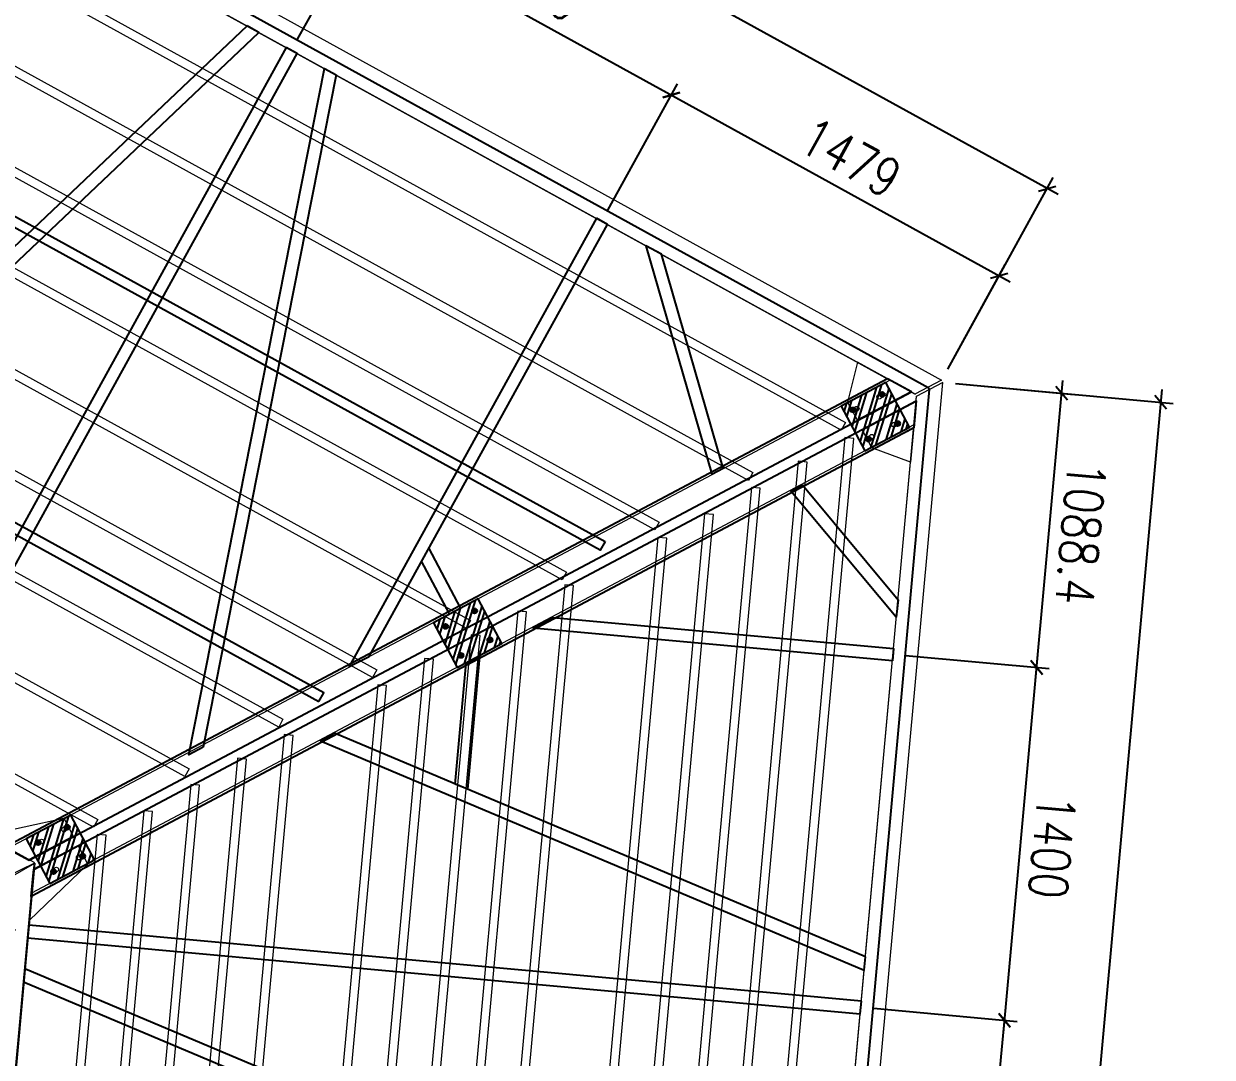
# Model space of a CAD drawing. Extents: x 15372 to 116961, y 24572 to 128109.
# Drawn here: x 89921 to 94617, y 90582 to 94667 of the extents above; entities that cross this region are included whole.
import ezdxf

# ---------------------------------------------------------------- set-up
doc = ezdxf.new("R2010")
doc.units = 0
doc.header["$LTSCALE"] = 1000
doc.header["$MEASUREMENT"] = 0
doc.linetypes.add('HIDDEN', pattern=[0.375, 0.25, -0.125])
for name, color, linetype, lineweight in [('加强板', 140, 'Continuous', 18), ('虚线', 8, 'Continuous', 0), ('铝主梁', 3, 'Continuous', 9), ('铝龙骨', 7, 'Continuous', 9)]:
    doc.layers.add(name, color=color, linetype=linetype, lineweight=lineweight)
for name, color, linetype in [('卡槽', 242, 'Continuous'), ('标注', 9, 'Continuous'), ('连接端梁', 130, 'Continuous'), ('铝横梁', 220, 'Continuous')]:
    doc.layers.add(name, color=color, linetype=linetype)
doc.styles.add('HZTXT', font='txtw.shx', dxfattribs={"width": 0.8, "bigfont": 'hztxtw.shx'})
doc.dimstyles.new('DIM-50', dxfattribs={"dimscale": 50, "dimtxt": 3, "dimasz": 1, "dimexe": 1, "dimexo": 1, "dimgap": 1, "dimtad": 1, "dimdec": 1, "dimdsep": 46, "dimtxsty": 'HZTXT', "dimblk": 'OBLIQUE', "dimblk1": 'ARCHTICK', "dimblk2": 'OBLIQUE', "dimcen": 0, "dimdle": 1, "dimclrd": 9, "dimclre": 9, "dimclrt": 2, "dimadec": 1, "dimazin": 0, "dimtfac": 1, "dimtdec": 1, "dimtix": 1, "dimtmove": 2, "dimatfit": 3, "dimldrblk": 'OBLIQUE', "dimfxl": 15, "dimtolj": 1, "dimtzin": 0, "dimarcsym": 1})

# ---------------------------------------------------------------- blocks, each defined once
blk = doc.blocks.new('_Oblique')
at = {"color": 0, "linetype": 'ByBlock', "lineweight": -2}
blk.add_line((-0.5, -0.5), (0.5, 0.5), dxfattribs=at)
blk = doc.blocks.new('*D738')
at = {"layer": 'Defpoints', "color": 0, "transparency": 16777216}
for p in [(68971.6, 71967.1), (67571.6, 71397.2), (68971.6, 71397.2)]:
    blk.add_point(p, dxfattribs=at)
at = {"layer": '标注', "color": 9, "lineweight": -2, "transparency": 16777216}
for p, q in [((67571.6, 71447.2), (67571.6, 72017.1)), ((68971.6, 71447.2), (68971.6, 72017.1)), ((67521.6, 71967.1), (69021.6, 71967.1))]:
    blk.add_line(p, q, dxfattribs=at)
at = {"layer": '标注', "color": 9, "lineweight": -2, "transparency": 16777216, "xscale": 50, "yscale": 50, "zscale": 50, "rotation": 180}
blk.add_blockref('_Oblique', (67571.6, 71967.1), dxfattribs=at)
at = {"layer": '标注', "color": 9, "lineweight": -2, "transparency": 16777216, "xscale": 50, "yscale": 50, "zscale": 50}
blk.add_blockref('_Oblique', (68971.6, 71967.1), dxfattribs=at)
at = {"layer": '标注', "color": 2, "transparency": 16777216, "insert": (68271.6, 72092.1), "char_height": 150, "attachment_point": 5, "style": 'HZTXT'}
blk.add_mtext('\\A1;1400', dxfattribs=at)
blk = doc.blocks.new('_ArchTick')
at = {"color": 0, "linetype": 'ByBlock', "const_width": 0.4}
blk.add_lwpolyline([(-0.5, -0.5), (0.5, 0.5)], dxfattribs=at)
blk = doc.blocks.new('*D739')
at = {"layer": 'Defpoints', "color": 0, "transparency": 16777216}
for p in [(63292.6, 72359.8), (63292.6, 71495.2), (71850.6, 71495.2)]:
    blk.add_point(p, dxfattribs=at)
at = {"layer": '标注', "color": 9, "lineweight": -2, "transparency": 16777216}
for p, q in [((63292.6, 71545.2), (63292.6, 72409.8)), ((71850.6, 71545.2), (71850.6, 72409.8)), ((71900.6, 72359.8), (63242.6, 72359.8))]:
    blk.add_line(p, q, dxfattribs=at)
at = {"layer": '标注', "color": 9, "lineweight": -2, "transparency": 16777216, "xscale": 50, "yscale": 50, "zscale": 50, "rotation": 180}
blk.add_blockref('_Oblique', (63292.6, 72359.8), dxfattribs=at)
at = {"layer": '标注', "color": 9, "lineweight": -2, "transparency": 16777216, "xscale": 50, "yscale": 50, "zscale": 50}
blk.add_blockref('_Oblique', (71850.6, 72359.8), dxfattribs=at)
at = {"layer": '标注', "color": 2, "transparency": 16777216, "insert": (67571.6, 72484.8), "char_height": 150, "attachment_point": 5, "style": 'HZTXT'}
blk.add_mtext('\\A1;8558', dxfattribs=at)
blk = doc.blocks.new('*D742')
at = {"layer": 'Defpoints', "color": 0, "transparency": 16777216}
for p in [(70371.6, 71967.1), (68971.6, 71397.2), (70371.6, 71397.2)]:
    blk.add_point(p, dxfattribs=at)
at = {"layer": '标注', "color": 9, "lineweight": -2, "transparency": 16777216}
for p, q in [((68971.6, 71447.2), (68971.6, 72017.1)), ((70371.6, 71447.2), (70371.6, 72017.1)), ((68921.6, 71967.1), (70421.6, 71967.1))]:
    blk.add_line(p, q, dxfattribs=at)
at = {"layer": '标注', "color": 9, "lineweight": -2, "transparency": 16777216, "xscale": 50, "yscale": 50, "zscale": 50, "rotation": 180}
blk.add_blockref('_Oblique', (68971.6, 71967.1), dxfattribs=at)
at = {"layer": '标注', "color": 9, "lineweight": -2, "transparency": 16777216, "xscale": 50, "yscale": 50, "zscale": 50}
blk.add_blockref('_Oblique', (70371.6, 71967.1), dxfattribs=at)
at = {"layer": '标注', "color": 2, "transparency": 16777216, "insert": (69671.6, 72092.1), "char_height": 150, "attachment_point": 5, "style": 'HZTXT'}
blk.add_mtext('\\A1;1400', dxfattribs=at)
blk = doc.blocks.new('*D743')
at = {"layer": 'Defpoints', "color": 0, "transparency": 16777216}
for p in [(71850.6, 71967.1), (71850.6, 71495.2), (70371.6, 71397.2)]:
    blk.add_point(p, dxfattribs=at)
at = {"layer": '标注', "color": 9, "lineweight": -2, "transparency": 16777216}
for p, q in [((70371.6, 71447.2), (70371.6, 72017.1)), ((71850.6, 71545.2), (71850.6, 72017.1)), ((70321.6, 71967.1), (71900.6, 71967.1))]:
    blk.add_line(p, q, dxfattribs=at)
at = {"layer": '标注', "color": 9, "lineweight": -2, "transparency": 16777216, "xscale": 50, "yscale": 50, "zscale": 50, "rotation": 180}
blk.add_blockref('_Oblique', (70371.6, 71967.1), dxfattribs=at)
at = {"layer": '标注', "color": 9, "lineweight": -2, "transparency": 16777216, "xscale": 50, "yscale": 50, "zscale": 50}
blk.add_blockref('_Oblique', (71850.6, 71967.1), dxfattribs=at)
at = {"layer": '标注', "color": 2, "transparency": 16777216, "insert": (71111.1, 72092.1), "char_height": 150, "attachment_point": 5, "style": 'HZTXT'}
blk.add_mtext('\\A1;1479', dxfattribs=at)
blk = doc.blocks.new('*D744')
at = {"layer": 'Defpoints', "color": 0, "transparency": 16777216}
for p in [(68971.6, 68093.2), (69563, 67995.2), (69563, 67657.1)]:
    blk.add_point(p, dxfattribs=at)
at = {"layer": '标注', "color": 9, "lineweight": -2, "transparency": 16777216}
for p, q in [((68971.6, 68043.2), (68971.6, 67607.1)), ((69563, 67945.2), (69563, 67607.1)), ((68921.6, 67657.1), (69613, 67657.1))]:
    blk.add_line(p, q, dxfattribs=at)
at = {"layer": '标注', "color": 9, "lineweight": -2, "transparency": 16777216, "xscale": 50, "yscale": 50, "zscale": 50, "rotation": 180}
blk.add_blockref('_Oblique', (68971.6, 67657.1), dxfattribs=at)
at = {"layer": '标注', "color": 9, "lineweight": -2, "transparency": 16777216, "xscale": 50, "yscale": 50, "zscale": 50}
blk.add_blockref('_Oblique', (69563, 67657.1), dxfattribs=at)
at = {"layer": '标注', "color": 2, "transparency": 16777216, "insert": (69267.3, 67782.1), "char_height": 150, "attachment_point": 5, "style": 'HZTXT'}
blk.add_mtext('\\A1;591.4', dxfattribs=at)
blk = doc.blocks.new('*D751')
at = {"layer": 'Defpoints', "color": 0, "transparency": 16777216}
for p in [(80632.8, 72159.7), (80632.8, 71589.8), (82032.8, 71589.8)]:
    blk.add_point(p, dxfattribs=at)
at = {"layer": '标注', "color": 9, "lineweight": -2, "transparency": 16777216}
for p, q in [((80632.8, 71639.8), (80632.8, 72209.7)), ((82032.8, 71639.8), (82032.8, 72209.7)), ((82082.8, 72159.7), (80582.8, 72159.7))]:
    blk.add_line(p, q, dxfattribs=at)
at = {"layer": '标注', "color": 9, "lineweight": -2, "transparency": 16777216, "xscale": 50, "yscale": 50, "zscale": 50, "rotation": 180}
blk.add_blockref('_Oblique', (80632.8, 72159.7), dxfattribs=at)
at = {"layer": '标注', "color": 9, "lineweight": -2, "transparency": 16777216, "xscale": 50, "yscale": 50, "zscale": 50}
blk.add_blockref('_Oblique', (82032.8, 72159.7), dxfattribs=at)
at = {"layer": '标注', "color": 2, "transparency": 16777216, "insert": (81332.8, 72284.7), "char_height": 150, "attachment_point": 5, "style": 'HZTXT'}
blk.add_mtext('\\A1;1400', dxfattribs=at)
blk = doc.blocks.new('*D752')
at = {"layer": 'Defpoints', "color": 0, "transparency": 16777216}
for p in [(79232.8, 72159.7), (79232.8, 71589.8), (80632.8, 71589.8)]:
    blk.add_point(p, dxfattribs=at)
at = {"layer": '标注', "color": 9, "lineweight": -2, "transparency": 16777216}
for p, q in [((79232.8, 71639.8), (79232.8, 72209.7)), ((80632.8, 71639.8), (80632.8, 72209.7)), ((80682.8, 72159.7), (79182.8, 72159.7))]:
    blk.add_line(p, q, dxfattribs=at)
at = {"layer": '标注', "color": 9, "lineweight": -2, "transparency": 16777216, "xscale": 50, "yscale": 50, "zscale": 50, "rotation": 180}
blk.add_blockref('_Oblique', (79232.8, 72159.7), dxfattribs=at)
at = {"layer": '标注', "color": 9, "lineweight": -2, "transparency": 16777216, "xscale": 50, "yscale": 50, "zscale": 50}
blk.add_blockref('_Oblique', (80632.8, 72159.7), dxfattribs=at)
at = {"layer": '标注', "color": 2, "transparency": 16777216, "insert": (79932.8, 72284.7), "char_height": 150, "attachment_point": 5, "style": 'HZTXT'}
blk.add_mtext('\\A1;1400', dxfattribs=at)
blk = doc.blocks.new('*D753')
at = {"layer": 'Defpoints', "color": 0, "transparency": 16777216}
for p in [(78144.4, 72159.7), (78144.4, 71687.8), (79232.8, 71589.8)]:
    blk.add_point(p, dxfattribs=at)
at = {"layer": '标注', "color": 9, "lineweight": -2, "transparency": 16777216}
for p, q in [((78144.4, 71737.8), (78144.4, 72209.7)), ((79232.8, 71639.8), (79232.8, 72209.7)), ((79282.8, 72159.7), (78094.4, 72159.7))]:
    blk.add_line(p, q, dxfattribs=at)
at = {"layer": '标注', "color": 9, "lineweight": -2, "transparency": 16777216, "xscale": 50, "yscale": 50, "zscale": 50, "rotation": 180}
blk.add_blockref('_Oblique', (78144.4, 72159.7), dxfattribs=at)
at = {"layer": '标注', "color": 9, "lineweight": -2, "transparency": 16777216, "xscale": 50, "yscale": 50, "zscale": 50}
blk.add_blockref('_Oblique', (79232.8, 72159.7), dxfattribs=at)
at = {"layer": '标注', "color": 2, "transparency": 16777216, "insert": (78688.6, 72284.7), "char_height": 150, "attachment_point": 5, "style": 'HZTXT'}
blk.add_mtext('\\A1;1088.4', dxfattribs=at)
blk = doc.blocks.new('*D754')
at = {"layer": 'Defpoints', "color": 0, "transparency": 16777216}
for p in [(84432.8, 72552.4), (78144.4, 71687.8), (84432.8, 71687.8)]:
    blk.add_point(p, dxfattribs=at)
at = {"layer": '标注', "color": 9, "lineweight": -2, "transparency": 16777216}
for p, q in [((78144.4, 71737.8), (78144.4, 72602.4)), ((84432.8, 71737.8), (84432.8, 72602.4)), ((78094.4, 72552.4), (84482.8, 72552.4))]:
    blk.add_line(p, q, dxfattribs=at)
at = {"layer": '标注', "color": 9, "lineweight": -2, "transparency": 16777216, "xscale": 50, "yscale": 50, "zscale": 50, "rotation": 180}
blk.add_blockref('_Oblique', (78144.4, 72552.4), dxfattribs=at)
at = {"layer": '标注', "color": 9, "lineweight": -2, "transparency": 16777216, "xscale": 50, "yscale": 50, "zscale": 50}
blk.add_blockref('_Oblique', (84432.8, 72552.4), dxfattribs=at)
at = {"layer": '标注', "color": 2, "transparency": 16777216, "insert": (81288.6, 72677.4), "char_height": 150, "attachment_point": 5, "style": 'HZTXT'}
blk.add_mtext('\\A1;6288.4', dxfattribs=at)
blk = doc.blocks.new('*D757')
at = {"layer": 'Defpoints', "color": 0, "transparency": 16777216}
for p in [(80632.8, 68285.8), (80432.8, 68187.8), (80632.8, 67817.4)]:
    blk.add_point(p, dxfattribs=at)
at = {"layer": '标注', "color": 9, "lineweight": -2, "transparency": 16777216}
for p, q in [((80632.8, 68235.8), (80632.8, 67767.4)), ((80432.8, 68137.8), (80432.8, 67767.4)), ((80432.8, 67817.4), (80382.8, 67817.4)), ((80432.8, 67817.4), (80632.8, 67817.4)), ((80632.8, 67817.4), (80682.8, 67817.4))]:
    blk.add_line(p, q, dxfattribs=at)
at = {"layer": '标注', "color": 9, "lineweight": -2, "transparency": 16777216, "xscale": 50, "yscale": 50, "zscale": 50}
blk.add_blockref('_Oblique', (80432.8, 67817.4), dxfattribs=at)
at = {"layer": '标注', "color": 9, "lineweight": -2, "transparency": 16777216, "xscale": 50, "yscale": 50, "zscale": 50, "rotation": 180}
blk.add_blockref('_Oblique', (80632.8, 67817.4), dxfattribs=at)
at = {"layer": '标注', "color": 2, "transparency": 16777216, "insert": (80532.8, 67942.4), "char_height": 150, "attachment_point": 5, "style": 'HZTXT'}
blk.add_mtext('\\A1;200', dxfattribs=at)
blk = doc.blocks.new('*D758')
at = {"color": 9, "lineweight": -2, "transparency": 16777216}
for p, q in [((80632.8, 68235.8), (80632.8, 67767.4)), ((82032.8, 68235.8), (82032.8, 67767.4)), ((80582.8, 67817.4), (82082.8, 67817.4))]:
    blk.add_line(p, q, dxfattribs=at)
at = {"layer": 'Defpoints', "color": 0, "transparency": 16777216}
for p in [(80632.8, 68285.8), (82032.8, 68285.8), (82032.8, 67817.4)]:
    blk.add_point(p, dxfattribs=at)
at = {"color": 9, "lineweight": -2, "transparency": 16777216, "xscale": 50, "yscale": 50, "zscale": 50, "rotation": 180}
blk.add_blockref('_Oblique', (80632.8, 67817.4), dxfattribs=at)
at = {"color": 9, "lineweight": -2, "transparency": 16777216, "xscale": 50, "yscale": 50, "zscale": 50}
blk.add_blockref('_Oblique', (82032.8, 67817.4), dxfattribs=at)
at = {"color": 2, "transparency": 16777216, "insert": (81332.8, 67942.4), "char_height": 150, "attachment_point": 5, "style": 'HZTXT'}
blk.add_mtext('\\A1;1400', dxfattribs=at)
blk = doc.blocks.new('橡胶块200x200x60')
h = blk.add_hatch()
h.set_pattern_fill('ANSI32', color=256, scale=10)
h.set_pattern_definition([(45, (0, 0), (-33.67596, 33.67596), []), (45, (22.45, 0), (-33.67596, 33.67596), [])])
h.paths.add_polyline_path([(25487.9, 88551.2), (25687.9, 88551.2), (25687.9, 88751.2), (25487.9, 88751.2)])
blk.add_lwpolyline([(25487.9, 88551.2), (25687.9, 88551.2), (25687.9, 88751.2), (25487.9, 88751.2)], close=True)
for points in [[(25512.9, 88716.2), (25532.9, 88716.2)], [(25522.9, 88726.2), (25522.9, 88706.2)], [(25662.9, 88716.2), (25642.9, 88716.2)], [(25652.9, 88726.2), (25652.9, 88706.2)], [(25512.9, 88586.2), (25532.9, 88586.2)], [(25522.9, 88576.2), (25522.9, 88596.2)], [(25662.9, 88586.2), (25642.9, 88586.2)], [(25652.9, 88576.2), (25652.9, 88596.2)]]:
    blk.add_lwpolyline(points)
for centre, radius in [((25522.9, 88716.2), 10), ((25522.9, 88716.2), 8), ((25652.9, 88716.2), 10), ((25652.9, 88716.2), 8), ((25522.9, 88586.2), 10), ((25522.9, 88586.2), 8), ((25652.9, 88586.2), 10), ((25652.9, 88586.2), 8)]:
    blk.add_circle(centre, radius)
blk = doc.blocks.new('M41')
blk.add_lwpolyline([(71661.14, 71397.17), (71645.37, 71373.03)])
at = {"layer": '加强板', "color": 5}
for points in [[(71765.55, 71397.16), (71525.53, 71397.16), (71567.28, 71240.04), (71634.25, 71196.27)], [(71765.55, 71397.16), (71525.53, 71397.16), (71567.28, 71240.04), (71634.25, 71196.27)], [(69606.13, 68093.16), (69406.16, 68093.16), (69648.58, 68304.35), (69715.55, 68260.58)], [(69606.13, 68093.16), (69406.16, 68093.16), (69648.58, 68304.35), (69715.55, 68260.58)]]:
    blk.add_lwpolyline(points, close=True, dxfattribs=at)
for centre in [(71666.42, 71318.6), (71666.42, 71318.6), (71611.71, 71234.9), (71611.71, 71234.9), (69671.12, 68265.72), (69671.12, 68265.72), (69616.41, 68182.01), (69616.41, 68182.01)]:
    blk.add_circle(centre, 9, dxfattribs=at)
at = {"layer": '卡槽', "color": 22, "ltscale": 5000, "elevation": 0}
for points in [[(70994.14, 70295.15), (70994.14, 70255.15), (63421.48, 70255.15), (63421.48, 70295.15)], [(70309.09, 69195.18), (70309.09, 69235.18), (63494.09, 69235.18), (63494.09, 69195.18)]]:
    blk.add_lwpolyline(points, close=True, dxfattribs=at)
at = {"layer": '虚线', "color": 1, "linetype": 'HIDDEN', "ltscale": 300}
for p, q in [((63299.35, 71397.16), (71786.58, 71397.16)), ((63299.35, 71397.16), (71786.58, 71397.16)), ((71673.08, 71397.15), (69513.53, 68093.15)), ((71673.08, 71397.15), (69513.53, 68093.15)), ((63526.99, 68093.16), (69609.11, 68093.16)), ((63526.99, 68093.16), (69609.11, 68093.16))]:
    blk.add_line(p, q, dxfattribs=at)
at = {"layer": '连接端梁'}
blk.add_lwpolyline([(69609.11, 68093.16), (71768.66, 71397.16), (71661.14, 71397.17), (69501.59, 68093.16)], close=True, dxfattribs=at)
blk.add_lwpolyline([(69609.11, 68093.16), (71768.66, 71397.16), (71661.14, 71397.17), (69501.59, 68093.16)], close=True, dxfattribs=at)
at = {"layer": '铝主梁', "color": 3}
for points in [[(71785.27, 71395.16), (63300.04, 71395.16), (63292.6, 71495.16), (71850.63, 71495.16)], [(71850.63, 71495.16), (71785.27, 71395.16)]]:
    blk.add_lwpolyline(points, dxfattribs=at)
blk.add_lwpolyline([(63533.74, 67995.19), (69562.98, 67995.16), (69633.58, 68095.16), (63526.3, 68095.16)], close=True, dxfattribs=at)
at = {"layer": '铝横梁', "color": 243}
for points in [[(68772.25, 71397.16), (67720.62, 68093.16), (67772.89, 68092.56), (68824.52, 71396.56)], [(68947.61, 71397.16), (68947.61, 68093.16), (68997.61, 68093.16), (68997.61, 71397.16)], [(69172.97, 71397.16), (69995.74, 68817.2), (69960.49, 68763.26), (69120.71, 71396.56)], [(70347.61, 71397.16), (70347.61, 69373.83), (70397.61, 69447.26), (70397.61, 71397.16)], [(71263.14, 70774.54), (70640.37, 71397.32), (70571.07, 71395.91), (71234.9, 70732.08)]]:
    blk.add_lwpolyline(points, close=True, dxfattribs=at)
for points in [[(70396.71, 69934.73), (70619.18, 69789.32)], [(70395.61, 69875.71), (70591.83, 69747.46)]]:
    blk.add_lwpolyline(points, dxfattribs=at)
at = {"layer": '铝龙骨', "color": 0}
for points in [[(63320.6, 71130.16), (63320.6, 71165.16), (71598.6, 71165.16), (71598.6, 71130.16)], [(63350.6, 70780.16), (63350.6, 70815.16), (71373.6, 70815.16), (71373.6, 70780.16)], [(63370.6, 70430.16), (63370.6, 70465.16), (71143.6, 70465.16), (71143.6, 70430.16)], [(63390.6, 70080.16), (63390.6, 70115.16), (70918.6, 70115.16), (70918.6, 70080.16)], [(63420.6, 69730.16), (63420.6, 69765.16), (70678.6, 69765.16), (70678.6, 69730.16)], [(63440.6, 69380.16), (63440.6, 69415.16), (70448.6, 69415.16), (70448.6, 69380.16)], [(63470.6, 69030.16), (63470.6, 69065.16), (70218.6, 69065.16), (70218.6, 69030.16)], [(63490.6, 68680.16), (63490.6, 68715.16), (69988.6, 68715.16), (69988.6, 68680.16)], [(63515.6, 68330.16), (63515.6, 68365.16), (69768.6, 68365.16), (69768.6, 68330.16)]]:
    blk.add_lwpolyline(points, close=True, dxfattribs=at)
at = {"layer": '标注'}
for base, p1, p2, picture, middle in [((63292.6, 72359.76), (71850.63, 71495.16), (63292.6, 71495.16), '*D739', (67571.62, 72484.76)), ((68971.61, 71967.07), (67571.61, 71397.16), (68971.61, 71397.16), '*D738', (68271.61, 72092.07)), ((70371.61, 71967.07), (68971.61, 71397.16), (70371.61, 71397.16), '*D742', (69671.61, 72092.07)), ((71850.63, 71967.07), (70371.61, 71397.16), (71850.63, 71495.16), '*D743', (71111.12, 72092.07))]:
    dim = blk.add_linear_dim(base=base, p1=p1, p2=p2, dimstyle='DIM-50', dxfattribs=at)
    dim.commit()
    dim.dimension.update_dxf_attribs({"geometry": picture, "text_midpoint": middle})
dim = blk.add_linear_dim(base=(69562.98, 67657.07), p1=(68971.61, 68093.16), p2=(69562.98, 67995.16), angle=180, dimstyle='DIM-50', dxfattribs=at)
dim.commit()
dim.dimension.update_dxf_attribs({"geometry": '*D744', "text_midpoint": (69267.29, 67782.07)})
blk = doc.blocks.new('M51')
blk.add_lwpolyline([(78333.9, 71589.81), (78349.86, 71565.4)])
at = {"layer": '加强板', "color": 5}
for points in [[(78229.47, 71589.8), (78469.5, 71589.8), (78427.77, 71432.71), (78360.81, 71388.93)], [(80389.64, 68285.8), (80589.61, 68285.8), (80347.15, 68496.98), (80280.2, 68453.2)]]:
    blk.add_lwpolyline(points, close=True, dxfattribs=at)
for centre in [(78328.62, 71511.26), (78383.35, 71427.56), (80324.62, 68458.35), (80379.34, 68374.65)]:
    blk.add_circle(centre, 9, dxfattribs=at)
at = {"layer": '虚线', "color": 1, "linetype": 'HIDDEN', "ltscale": 300}
for p, q in [((84334.8, 71589.8), (78208.45, 71589.8)), ((78321.93, 71589.84), (80482.22, 68285.84)), ((84334.8, 68285.8), (80368.74, 68285.8))]:
    blk.add_line(p, q, dxfattribs=at)
at = {"layer": '连接端梁'}
blk.add_lwpolyline([(80386.66, 68285.8), (78226.37, 71589.8), (78333.9, 71589.81), (80494.19, 68285.8)], close=True, dxfattribs=at)
at = {"layer": '铝主梁', "color": 3}
for points in [[(78209.75, 71587.8), (84324.8, 71587.8), (84432.8, 71687.8), (78144.37, 71687.8)], [(78144.37, 71687.8), (78209.75, 71587.8)]]:
    blk.add_lwpolyline(points, dxfattribs=at)
blk.add_lwpolyline([(84432.8, 68187.8), (80432.81, 68187.8), (80362.2, 68287.8), (84324.8, 68287.8)], close=True, dxfattribs=at)
at = {"layer": '铝横梁', "color": 243}
for points in [[(78598.05, 71172.1), (79015.91, 71589.96), (79085.21, 71588.55), (78626.3, 71129.64)], [(79258.79, 71589.8), (79259.27, 70163.88), (79209.26, 70237.29), (79208.79, 71589.8)], [(80433.43, 71589.8), (79743.08, 69420.86), (79778.86, 69368.45), (80485.7, 71589.2)], [(80608.79, 71589.8), (80608.79, 68285.8), (80658.79, 68285.8), (80658.79, 71589.8)], [(81833.43, 71589.8), (80781.8, 68285.8), (80834.07, 68285.2), (81885.7, 71589.2)]]:
    blk.add_lwpolyline(points, close=True, dxfattribs=at)
at = {"layer": '铝横梁', "color": 243, "elevation": 0}
blk.add_lwpolyline([(79389.41, 69963.78), (79915.25, 69963.79), (79899.97, 69913.79), (79420.79, 69913.78)], close=True, dxfattribs=at)
at = {"layer": '铝龙骨', "color": 0}
for points in [[(84334.8, 71322.8), (84334.8, 71357.8), (78396.8, 71357.8), (78396.8, 71322.8)], [(84334.8, 71147.8), (84334.8, 71182.8), (78506.8, 71182.8), (78506.8, 71147.8)], [(84334.8, 70972.8), (84334.8, 71007.8), (78626.8, 71007.8), (78626.8, 70972.8)], [(84334.8, 70797.8), (84334.8, 70832.8), (78746.8, 70832.8), (78746.8, 70797.8)], [(84334.8, 70622.8), (84334.8, 70657.8), (78856.8, 70657.8), (78856.8, 70622.8)], [(84334.8, 70272.8), (84334.8, 70307.8), (79076.8, 70307.8), (79076.8, 70272.8)], [(84334.8, 70097.8), (84334.8, 70132.8), (79196.8, 70132.8), (79196.8, 70097.8)], [(84334.8, 69922.8), (84334.8, 69957.8), (79306.8, 69957.8), (79306.8, 69922.8)], [(84334.8, 69747.8), (84334.8, 69782.8), (79416.8, 69782.8), (79416.8, 69747.8)], [(84334.8, 69572.8), (84334.8, 69607.8), (79536.8, 69607.8), (79536.8, 69572.8)], [(84334.8, 69222.8), (84334.8, 69257.8), (79766.8, 69257.8), (79766.8, 69222.8)], [(84334.8, 69047.8), (84334.8, 69082.8), (79876.8, 69082.8), (79876.8, 69047.8)], [(84334.8, 68872.8), (84334.8, 68907.8), (79996.8, 68907.8), (79996.8, 68872.8)], [(84334.8, 68697.8), (84334.8, 68732.8), (80116.8, 68732.8), (80116.8, 68697.8)], [(84334.8, 68522.8), (84334.8, 68557.8), (80226.8, 68557.8), (80226.8, 68522.8)]]:
    blk.add_lwpolyline(points, close=True, dxfattribs=at)
dim = blk.add_linear_dim(base=(82032.79, 67817.42), p1=(80632.79, 68285.8), p2=(82032.79, 68285.8), dimstyle='DIM-50')
dim.commit()
dim.dimension.update_dxf_attribs({"geometry": '*D758', "text_midpoint": (81332.79, 67942.42)})
at = {"layer": '标注'}
for base, p1, p2, picture, middle in [((84432.8, 72552.4), (78144.37, 71687.8), (84432.8, 71687.8), '*D754', (81288.59, 72677.4)), ((78144.37, 72159.71), (79232.79, 71589.8), (78144.37, 71687.8), '*D753', (78688.58, 72284.71)), ((79232.79, 72159.71), (80632.79, 71589.8), (79232.79, 71589.8), '*D752', (79932.79, 72284.71)), ((80632.79, 72159.71), (82032.79, 71589.8), (80632.79, 71589.8), '*D751', (81332.79, 72284.71)), ((80632.79, 67817.42), (80432.81, 68187.8), (80632.79, 68285.8), '*D757', (80532.8, 67942.42))]:
    dim = blk.add_linear_dim(base=base, p1=p1, p2=p2, angle=180, dimstyle='DIM-50', dxfattribs=at)
    dim.commit()
    dim.dimension.update_dxf_attribs({"geometry": picture, "text_midpoint": middle})

msp = doc.modelspace()

# ---------------------------------------------------------------- linework, layer by layer
at = {"layer": '连接端梁', "color": 0, "elevation": 29521}
msp.add_lwpolyline([(52714.07, 102738.35), (61168.07, 103130.25), (61177.52, 103130.09), (61264.67, 103122.12), (69390.76, 102379.05), (69692.59, 102351.45), (69701.77, 102349.32), (69787.14, 102330.11), (77734.71, 100480.35), (78029.91, 100411.64), (78038.94, 100408.87), (85739.66, 97455.89), (86022.65, 97347.37), (86030.92, 97342.82), (93359.15, 93303.99), (93494.14, 93229.59), (93498.66, 93221.07), (92943.59, 87126.59), (92936.17, 87045.19), (92931.83, 87041.57)], dxfattribs=at)

# ---------------------------------------------------------------- block references
for name, p, rotation in [('M41', (-3888.64, 65323.84, 29521), 331.1393975733866), ('M51', (29253.58, 177578.52, 29521), 264.79182896322), ('橡胶块200x200x60', (74306.12, 183410.54, 29521), 207.9701276892589), ('橡胶块200x200x60', (72695.61, 182555.29, 29521), 207.9701276892589), ('橡胶块200x200x60', (71086.03, 181700.54, 29521), 207.9701276892589)]:
    msp.add_blockref(name, p, dxfattribs=dict(rotation=rotation))

doc.saveas('drawing.dxf')
